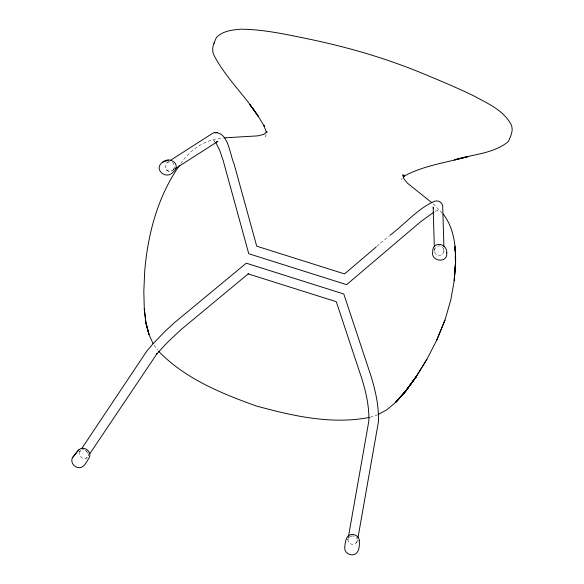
<?xml version="1.0" encoding="UTF-8"?>
<svg xmlns="http://www.w3.org/2000/svg" width="584" height="584" viewBox="0 0 584 584"><rect width="100%" height="100%" fill="white"/><g stroke="black" fill="none" stroke-linecap="round" stroke-linejoin="round"><path stroke-width="0.44" stroke-dasharray="2.92 2.19" d="M443.957 251.463L443.57 248.587L442.701 247.346M266.07 134.123L265.654 136.824L266.078 134.984M348.356 537.119L347.882 539.791A4.825 4.19 6 0 1 348.918 537.441M356.452 542.828L357.481 540.463L357.313 539.127M402.186 177.981L401.58 179.755M443.957 251.434L442.548 254.062L441.278 254.923M80.629 450.206L79.621 451.717L81.629 450.016A4.825 4.125 36.7 0 1 84.366 449.95M79.606 451.695A4.825 4.125 36.7 0 0 79.672 455.578L81.767 457.79A4.825 4.125 36.7 0 0 85.863 458.316L87.031 457.652L88.877 455.133M357.174 541.718L355.364 543.675L352.437 544.303A4.825 4.19 6 0 1 348.692 542.361L347.882 539.769A4.825 4.19 6 0 1 349.998 536.572L351.4 536.046M180.77 163.586C190.26 149.234 206.013 139.05 223.358 137.941M376.863 246.397L389.243 235.863M173.645 169.732L170.718 171.236L169.214 171.258A4.825 4.694 65.5 0 1 165.688 168.871L165.068 165.871A4.825 4.694 65.5 0 1 167.352 162.33L168.878 161.374M85.855 458.287L87.031 457.63M435.379 211.233L437.825 210.474L434.985 210.028M167.352 162.352L170.258 161.783A4.825 4.694 65.5 0 1 173.806 164.162L174.412 167.163A4.825 4.694 65.5 0 1 172.119 170.71A4.825 4.694 65.5 0 0 174.404 167.141M370.198 417.173L377.089 415.078M441.278 254.901C438.978 256.026 436 254.982 434.868 252.689A4.825 4.745 -12.7 0 1 434.971 248.456L437.168 246.375A4.825 4.745 -12.7 0 1 441.489 246.426L443.57 248.616M351.4 536.068C353.773 535.55 356.488 536.798 357.313 539.156M214.883 141.518L213.729 140.686L215.24 141.795M85.724 450.534L87.797 452.731M85.724 450.563L86.921 451.527M433.124 203.845L443.088 213.948M154.059 345.159L157.746 350.064M434.379 248.609L434.459 251.317M87.797 452.761A4.825 4.125 36.7 0 1 87.87 456.637M169.214 171.258A4.825 4.694 65.5 0 1 165.688 168.849"/><path stroke-width="0.88" d="M455.213 256.595L455.513 262.946L454.206 280.743L455.615 262.055L455.075 246.047M455.513 262.946L454.243 280.634L450.804 299.877L444.971 320.112L436.664 340.348L426.612 359.839L416.005 377.016L405.406 391.455L395.908 401.96L405.573 391.236L395.996 401.938L405.632 391.149L416.217 376.614L426.868 359.306M348.517 536.221L368.825 421.144C369.336 406.851 366.11 392.652 361.956 379.053L336.282 301.702L248.098 273.859L248.477 273.641L181.025 329.617L167.243 342.596L156.381 354.393L157.111 353.51L89.878 453.622M357.956 537.813L378.432 421.794C378.987 406.114 375.446 390.543 370.884 375.636L343.779 293.993L246.28 263.187L174.543 322.58L165.082 331.281L152.884 343.896L146.547 351.466L81.636 448.702M402.785 175.966L403.084 174.645L403.821 178.726L407.464 183.179L431.831 202.728M72.431 457.644C70.379 461.637 73.409 466.506 77.541 467.492C83.899 469.149 86.432 461.528 89.352 457.586C91.213 453.87 88.308 449.461 84.556 448.461C78.475 446.826 75.971 454.184 72.431 457.644L79.198 449.439M403.442 177.2L404.369 175.923L403.624 176.426C423.59 165.323 446.942 162.593 468.704 156.439L454.396 159.885C472.339 154.307 493.29 153.921 508.328 141.598C510.577 136.32 513.752 130.663 511.248 124.772C503.642 110.259 487.64 103.456 473.967 95.958C457.892 88.169 441.431 81.227 424.933 74.387C386.462 58.261 346.261 46.654 305.417 38.34C284.182 33.989 262.793 29.375 241.024 29.2C232.344 29.894 222.767 30.857 216.408 37.515C214.109 42.858 211.16 48.589 213.598 54.509C225.081 77.081 244.192 94.637 257.938 115.793L258.529 116.742L249.675 104.353L257.938 115.793L264.362 126.385L263.902 125.48L266.355 132.327M436.664 340.348L444.971 320.112M214.007 43.355L214.204 42.866M266.946 132.188L267.151 131.707L263.632 134.444L257.69 135.875L224.205 137.853M179.259 165.761C157.768 196.516 147.832 233.958 144.737 270.998L143.817 291.336L144.299 309.06L145.956 323.083M416.224 376.6L405.654 391.134L416.18 376.687M416.005 377.016L405.406 391.455M405.624 391.229L395.952 402.135L386.63 409.902L377.884 414.647M376.176 246.988L344.545 273.911L256.712 246.178L234.074 163.914C229.775 154.709 228.278 129.736 213.072 133.013L170.404 160.396M389.929 235.279C404.887 224.271 417.363 208.729 434.693 201.188C438.08 200.02 442.022 202.232 442.694 205.743L443.884 246.404M162.527 162.264C153.044 168.937 165.79 180.361 172.966 172.251C181.916 164.951 170.28 155.658 162.527 162.264L168.36 160.074M175.171 168.754L217.847 141.386L216.445 141.912M433.912 212.102L420.546 221.818L346.619 284.656L248.762 253.733L223.161 160.483L219.657 150.212L215.781 142.518M369.336 417.436C331.675 424.809 292.723 415.954 256.31 405.982C221.351 393.47 185.033 378.6 158.797 351.466M217.722 132.4L214.474 132.488M443.088 213.948C453.731 227.468 455.885 245.214 455.6 261.895M153.154 343.662L149.03 334.851L145.942 323.054L144.292 308.98M433.569 208.459L433.153 207.057L434.321 246.798M454.797 247.492L454.965 251.127M446.767 252.879C447.964 263.603 430.532 261.814 432.707 251.551C432.357 240.791 447.293 242.937 446.767 252.879M359.255 540.689C359.853 546.259 358.97 555.552 351.254 554.8C347.75 554.501 344.509 551.544 344.699 547.887C345.188 542.748 345.677 533.834 353.021 534.506C356.225 534.732 359.357 537.295 359.255 540.689M148.978 334.413L145.956 323.01L148.978 334.413"/></g></svg>
